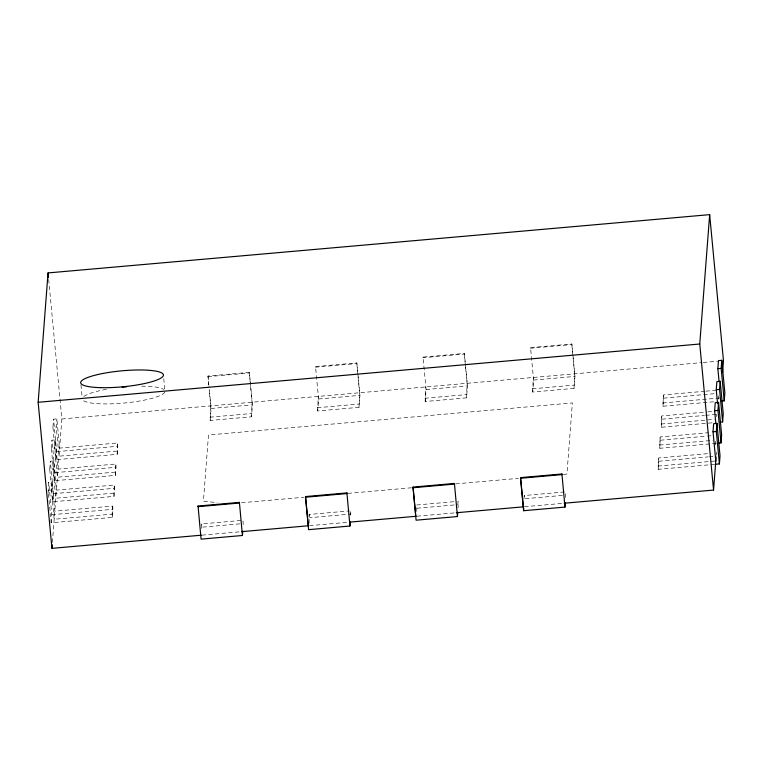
<?xml version="1.0" encoding="UTF-8"?>
<svg xmlns="http://www.w3.org/2000/svg" width="763" height="763" viewBox="0 0 763 763"><rect width="100%" height="100%" fill="white"/><g stroke="black" fill="none" stroke-linecap="round" stroke-linejoin="round"><path stroke-width="0.57" stroke-dasharray="3.81 2.86" d="M48.336 492.65L48.737 482.245L52.046 481.949L54.802 511.162L112.695 506.069L113 509.312L112.38 517.4L51.188 522.789L50.31 513.518M49.729 469.302L50.339 461.224L53.648 460.928L56.414 490.142L114.307 485.039L113.992 496.379L52.79 501.768L49.729 469.302L53.029 469.016L53.648 460.928M51.331 448.282L51.951 440.194L55.26 439.908L58.026 469.121L115.909 464.018L115.604 475.349L54.402 480.747L51.331 448.282L54.64 447.995L55.26 439.908M52.943 427.261L53.563 419.173L56.872 418.887L59.628 448.1L117.521 442.998L117.206 454.328L56.014 459.717L52.943 427.261L56.252 426.965L56.872 418.887M112.695 506.069L112.075 514.148L54.183 519.25L51.426 490.037L52.046 481.949M51.188 522.789L51.808 514.701L48.737 482.245M52.79 501.768L53.41 493.68L50.339 461.224M54.402 480.747L55.022 472.659L51.951 440.194M56.014 459.717L56.634 451.639L53.563 419.173M52.409 542.426L61.86 418.992L48.613 278.81M113.992 496.379L114.307 485.039M115.604 475.349L115.909 464.018M117.206 454.328L117.521 442.998M208.728 384.838L208.003 376.016L249.358 372.373L252.429 404.829L251.513 416.798L210.159 420.442L210.722 405.878L209.176 389.521M201.337 528.454L201.69 523.923L243.035 520.28L243.178 525.707M210.159 420.442L211.074 408.472L208.995 386.45M250.188 382.368L249.358 372.373M251.513 416.798L252.067 402.235L250.302 383.541M315.52 366.545L315.472 367.194L356.817 363.55L356.865 362.902L315.52 366.545L318.591 399.001L317.675 410.971L359.02 407.328L359.936 395.358L356.865 362.902M309.025 516.723L309.196 514.453L349.368 510.914M317.675 410.971L318.228 396.407M309.082 523.141L309.196 514.453M350.198 515.34L350.541 510.809L350.856 514.062L309.501 517.705M359.02 407.328L359.583 392.764L356.817 363.55M423.026 357.074L422.979 357.723L464.333 354.08L464.381 353.431L423.026 357.074L426.097 389.531L425.182 401.5L466.536 397.857L467.452 385.887L464.381 353.431M425.182 401.5L425.744 386.936M416.76 511.496L416.808 506.069M457.8 504.734L458.058 501.339L458.115 507.853M466.536 397.857L467.09 383.293L464.333 354.08M530.543 347.604L530.495 348.252L571.84 344.609L571.888 343.96L530.543 347.604L533.604 380.06L532.688 392.029L574.043 388.386L574.959 376.426L571.888 343.96M523.962 498.907L524.219 495.511L565.564 491.868L565.545 499.469M532.688 392.029L533.251 377.466M574.043 388.386L574.606 373.822L571.84 344.609M714.693 464.343L658.202 469.321L658.517 457.981L710.506 453.403M716.304 443.322L659.814 448.291L660.129 436.961L708.569 432.697M712.032 422.816L661.426 427.27L661.74 415.94L706.633 411.982M713.643 401.786L663.037 406.25L663.343 394.919L704.697 391.276M658.202 469.321L658.517 457.981M659.814 448.291L660.129 436.961M661.426 427.27L661.74 415.94M663.037 406.25L663.343 394.919M716.228 455.196L716.467 452.097M207.956 376.664L249.31 373.021M61.86 418.992L702.122 362.587M703.305 362.482L717.535 361.233M211.074 408.472L252.429 404.829M318.591 399.001L359.936 395.358M426.097 389.531L467.452 385.887M533.604 380.06L574.959 376.426M209.854 417.199L251.208 413.556M317.36 407.728L358.715 404.085M424.877 398.257L466.222 394.614M532.383 388.787L573.738 385.143M705.88 391.171L715.332 390.341M56.634 451.639L117.826 446.241M663.648 398.162L702.485 394.738M703.667 394.643L715.436 393.603M116.901 451.086L59.009 456.179L56.252 426.965M662.723 403.007L720.615 397.904M707.816 411.877L713.72 411.362M55.022 472.659L116.224 467.271M662.046 419.183L704.411 415.454M705.584 415.349L717.354 414.309M115.289 472.106L57.406 477.209L54.64 447.995M661.12 424.028L714.282 419.345M48.117 490.332L51.426 490.037M53.41 493.68L114.612 488.291M660.434 440.213L706.328 436.169M707.511 436.064L711.04 435.749M113.687 493.127L55.794 498.229L53.029 469.016M659.509 445.048L712.671 440.365M51.808 514.701L113 509.312M658.822 461.233L708.255 456.875M709.428 456.77L712.966 456.465M241.461 502.75L304.189 497.228M347.976 493.375L411.886 487.738M455.683 483.885L518.401 478.363M563.38 474.395L566.928 474.081L572.374 402.931L208.49 434.986L203.425 501.167L217.073 502.664M657.897 466.069L715.789 460.966M416.703 504.982L454.51 501.653M239.801 523.838L201.995 527.176L201.69 523.923M417.018 508.234L454.815 504.906M562.331 495.435L524.524 498.764L524.219 495.511M202.004 535.14L242.167 531.601M309.511 525.669L349.683 522.13M417.018 516.198L457.19 512.66M524.534 506.727L564.696 503.189M718.193 395.654L718.517 399.154M716.362 414.338L716.581 416.674M715.303 441.205L715.742 445.878M208.003 376.016L208.881 385.286M163.768 378.667L164.97 391.419A41.536 7.992 -5.4 0 1 128.403 402.606A41.536 7.992 -5.4 0 1 83.52 400.68M112.075 514.148L112.38 517.4M80.954 384.8L82.051 396.388M48.441 493.804L50.196 512.355M83.844 396.493A41.536 7.992 -5.4 0 1 107.812 389.082M141.67 386.192A41.536 7.992 -5.4 0 1 163.721 389.454"/><path stroke-width="1.14" d="M201.356 535.197L51.96 548.359L38.15 402.292L48.05 272.925L709.657 214.641L723.467 360.708L722.551 372.582M51.96 548.359L52.227 544.801M198.056 506.031L198.008 506.68L239.353 503.036L239.41 502.388L198.056 506.031L201.079 539.136L242.424 535.492L242.758 531.143M305.515 497.209L305.572 496.56L346.917 492.917L349.94 526.022L308.586 529.665L305.515 497.209L346.869 493.566L346.917 492.917M349.94 526.022L350.274 521.673M413.031 487.738L413.079 487.09L454.433 483.446L457.447 516.551L416.093 520.194L413.031 487.738L454.376 484.095L454.433 483.446M457.447 516.551L457.781 512.202M520.538 478.267L520.585 477.619L561.94 473.976L564.954 507.09L523.609 510.724L520.538 478.267L561.892 474.624L561.94 473.976M523.609 510.724L523.771 508.549M564.954 507.09L565.288 502.731M564.172 503.237L713.558 490.075L699.757 344.008L709.657 214.641M715.789 460.966L713.024 431.753L713.643 423.675L716.953 423.379L720.024 455.845L719.404 463.923L715.875 464.238M715.856 423.589L714.635 410.732L715.255 402.645L718.565 402.359L721.636 434.815L721.016 442.902L718.66 443.112M717.573 403.732L716.247 389.712L716.867 381.624L720.177 381.338L723.238 413.794L722.618 421.882L720.272 422.092M719.07 381.548L717.859 368.691L718.469 360.603L721.779 360.317L724.85 392.773L724.23 400.861L721.874 401.061M719.404 463.923L716.333 431.467L716.953 423.379M721.016 442.902L717.945 410.446L718.565 402.359M722.618 421.882L719.557 389.426L720.177 381.338M724.23 400.861L721.159 368.395L721.779 360.317M713.558 490.075L716.104 456.846M38.15 402.292L699.757 344.008M717.859 368.691L721.159 368.395M716.247 389.712L719.557 389.426M714.635 410.732L717.945 410.446M713.024 431.753L716.333 431.467M241.661 531.649L308.061 525.802M349.559 522.14L415.959 516.293M456.274 512.746L523.857 506.794M520.585 477.619L523.351 506.832M413.079 487.09L415.835 516.303M305.677 497.734L308.328 525.774M239.41 502.388L242.424 535.492M48.05 272.925L48.498 277.637M122.09 387.175A41.536 7.992 -5.4 0 1 126.629 386.784M100.878 387.661A41.536 7.992 -5.4 0 0 163.435 375.196A41.536 7.992 -5.4 0 0 101.946 373.651A41.536 7.992 -5.4 0 0 100.878 387.661"/></g></svg>
